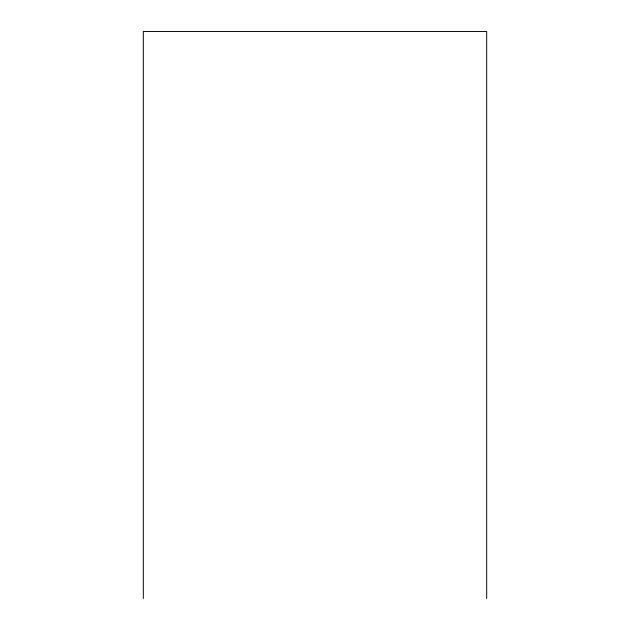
<?xml version="1.0" encoding="UTF-8"?>
<svg xmlns="http://www.w3.org/2000/svg" width="630" height="630" viewBox="0 0 630 630"><rect width="100%" height="100%" fill="white"/><g stroke="black" fill="none" stroke-linecap="round" stroke-linejoin="round"><path stroke-width="0.94" d="M486.683 598.5L486.683 31.5L143.317 31.5L143.317 598.5"/></g></svg>
